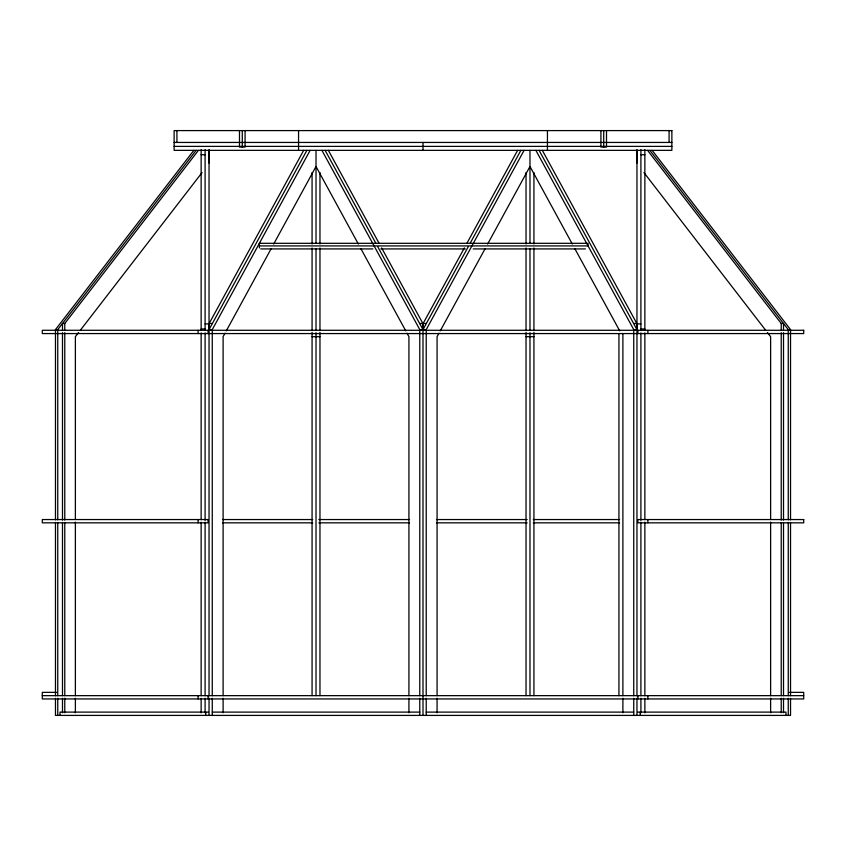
<?xml version="1.0" encoding="UTF-8"?>
<svg xmlns="http://www.w3.org/2000/svg" width="846" height="846" viewBox="0 0 846 846"><rect width="100%" height="100%" fill="white"/><g stroke="black" fill="none" stroke-linecap="round" stroke-linejoin="round"><path stroke-width="1.27" d="M209.174 330.077L209.174 323.479L303.682 150.345M306.908 150.345L209.036 329.623L212.261 329.623L310.133 150.345M225.015 333.208L223.111 336.676L223.111 695.676M226.273 330.892L271.143 248.692M273.681 244.06L316.023 166.482L358.366 244.06M423.127 330.077L423.127 323.479L464.38 247.91M466.897 243.31L517.636 150.345M468.229 246.757L423 329.623L377.771 246.757M470.122 243.31L520.861 150.345M426.225 695.719L426.225 329.623L524.086 150.345M438.968 333.208L437.075 336.676L437.075 695.676M440.237 330.892L485.107 248.692M487.634 244.06L529.977 166.482L572.319 244.06M55.466 519.888L55.466 329.623L193.871 150.345M57.75 519.888L57.75 329.623L196.145 150.345M64.772 330.077L64.772 323.479L198.429 150.345M78.562 332.552L75.379 336.676L75.379 519.465M80.159 330.479L202.057 172.584M174.128 142.445L671.872 142.445M174.128 146.39L671.872 146.39M201.137 154.755L205.092 154.755M640.908 154.755L644.864 154.755M259.384 245.911L588.044 245.911L588.044 243.31L259.384 243.31L259.384 247.92M260.705 248.925L372.896 248.925M380.816 248.925L465.289 248.925M473.21 248.925L585.4 248.925M64.772 323.479L62.488 323.479L62.488 330.077M209.174 323.479L212.399 323.479M419.648 323.479L422.873 323.479L422.873 330.077M423.127 323.479L426.352 323.479M633.601 323.479L636.827 323.479L636.827 330.077M647.571 150.345L781.228 323.479L783.512 323.479L783.512 330.077M205.092 323.902L209.036 323.902M636.964 323.902L640.908 323.902M201.137 328.967L205.092 328.967M640.908 328.967L644.864 328.967M55.466 329.623L57.75 329.623M321.914 150.345L419.775 329.623L426.225 329.623M535.867 150.345L633.739 329.623L636.964 329.623L539.092 150.345M649.855 150.345L788.25 329.623L790.534 329.623L790.534 519.888M312.068 336.676L319.968 336.676M526.032 336.676L533.932 336.676M222.487 519.55L312.713 519.55M318.836 519.55L409.549 519.55M436.451 519.55L527.164 519.55M533.287 519.55L619.558 519.55M222.487 522.839L312.713 522.839M318.836 522.839L409.549 522.839M436.451 522.839L527.164 522.839M533.287 522.839L619.558 522.839M56.555 692.366L42.3 692.366L42.3 698.944L803.7 698.944L803.7 692.366L789.445 692.366M42.3 695.655L803.7 695.655M208.222 712.11L60.024 712.11L60.024 715.409M212.261 712.11L419.775 712.11M426.225 712.11L633.739 712.11M637.778 712.11L785.976 712.11L785.976 715.409M652.129 150.345L790.534 329.623M643.943 172.584L765.842 330.479M767.438 332.552L770.621 336.676L770.621 519.465M542.318 150.345L636.827 323.479M574.857 248.692L619.727 330.892M328.364 150.345L379.103 243.31M381.62 247.91L422.873 323.479M325.139 150.345L375.878 243.31M360.893 248.692L405.763 330.892M407.032 333.208L408.925 336.676L408.925 695.676M790.534 522.511L790.534 695.719M790.534 698.352L790.534 715.409L55.466 715.409L55.466 698.352M788.25 329.623L788.25 519.888M788.25 522.511L788.25 695.719M788.25 698.352L788.25 715.409M783.512 332.711L783.512 520.1M783.512 522.743L783.512 695.613M783.512 698.246L783.512 712.766M781.228 323.479L781.228 330.077M781.228 332.711L781.228 520.1M781.228 522.743L781.228 695.613M781.228 698.246L781.228 712.766M770.621 522.098L770.621 695.676M770.621 698.31L770.621 712.776M669.08 130.591L669.08 142.445M647.888 330.278L647.888 333.567M647.888 519.55L647.888 522.839M647.888 695.655L647.888 698.944M644.864 149.615L644.864 330.437M644.864 332.912L644.864 519.634M644.864 522.183L644.864 695.698M644.864 698.32L644.864 712.871M640.908 149.615L640.908 330.49M640.908 332.912L640.908 520.311M640.908 522.183L640.908 695.687M640.908 698.267L640.908 712.776M640.189 712.11L640.189 715.409M637.916 330.278L637.916 333.567M637.916 695.655L637.916 698.944M636.964 149.615L636.964 695.719M636.964 698.267L636.964 715.409M636.774 150.345L636.774 163.299M633.739 329.623L633.739 695.719M633.739 698.352L633.739 715.409M622.889 333.567L622.889 695.676M622.889 698.31L622.889 712.776M618.934 333.567L618.934 695.655M606.508 130.591L606.508 147.056L600.924 147.056L600.924 130.591M603.716 130.591L603.716 147.056M547.436 130.591L547.436 150.345M533.932 172.489L533.932 243.997M533.932 247.963L533.932 330.109M533.932 332.383L533.932 695.613M529.977 150.345L529.977 243.415M529.977 248.671L529.977 330.109M529.977 332.732L529.977 695.613M526.032 172.489L526.032 243.997M526.032 247.963L526.032 330.109M526.032 332.383L526.032 695.613M437.075 698.31L437.075 712.776M426.225 698.352L426.225 715.409M423 142.445L423 150.345M423 330.278L423 715.409M419.775 329.623L419.775 695.719M419.775 698.352L419.775 715.409M408.925 698.31L408.925 712.776M319.968 172.489L319.968 243.997M319.968 247.963L319.968 330.109M319.968 332.383L319.968 695.613M316.023 150.345L316.023 243.415M316.023 248.671L316.023 330.109M316.023 332.732L316.023 695.613M312.068 172.489L312.068 243.997M312.068 247.963L312.068 330.109M312.068 332.383L312.068 695.613M298.564 130.591L298.564 150.345M245.076 130.591L245.076 147.056L239.492 147.056L239.492 130.591M242.284 130.591L242.284 147.056M223.111 698.31L223.111 712.776M212.261 329.623L212.261 695.719M212.261 698.352L212.261 715.409M209.226 150.345L209.226 163.299M209.036 149.615L209.036 695.719M209.036 698.267L209.036 715.409M208.084 330.278L208.084 333.567M208.084 695.655L208.084 698.944M205.811 712.11L205.811 715.409M205.092 149.615L205.092 330.49M205.092 332.912L205.092 520.311M205.092 522.183L205.092 695.687M205.092 698.267L205.092 712.776M201.137 149.615L201.137 330.437M201.137 332.912L201.137 519.634M201.137 522.183L201.137 695.698M201.137 698.32L201.137 712.871M198.112 330.278L198.112 333.567M198.112 519.55L198.112 522.839M198.112 695.655L198.112 698.944M176.92 130.591L176.92 142.445M75.379 522.098L75.379 695.676M75.379 698.31L75.379 712.776M64.772 332.711L64.772 520.1M64.772 522.743L64.772 695.613M64.772 698.246L64.772 712.766M62.488 332.711L62.488 520.1M62.488 522.743L62.488 695.613M62.488 698.246L62.488 712.766M57.75 522.511L57.75 695.719M57.75 698.352L57.75 715.409M55.466 522.511L55.466 695.719M671.872 130.591L174.128 130.591L174.128 150.345L671.872 150.345L671.872 130.591M803.7 330.278L42.3 330.278L42.3 333.567L803.7 333.567L803.7 330.278M208.084 519.55L42.3 519.55L42.3 522.839L208.084 522.839L208.084 519.55M803.7 519.55L637.916 519.55L637.916 522.839L803.7 522.839L803.7 519.55"/></g></svg>
